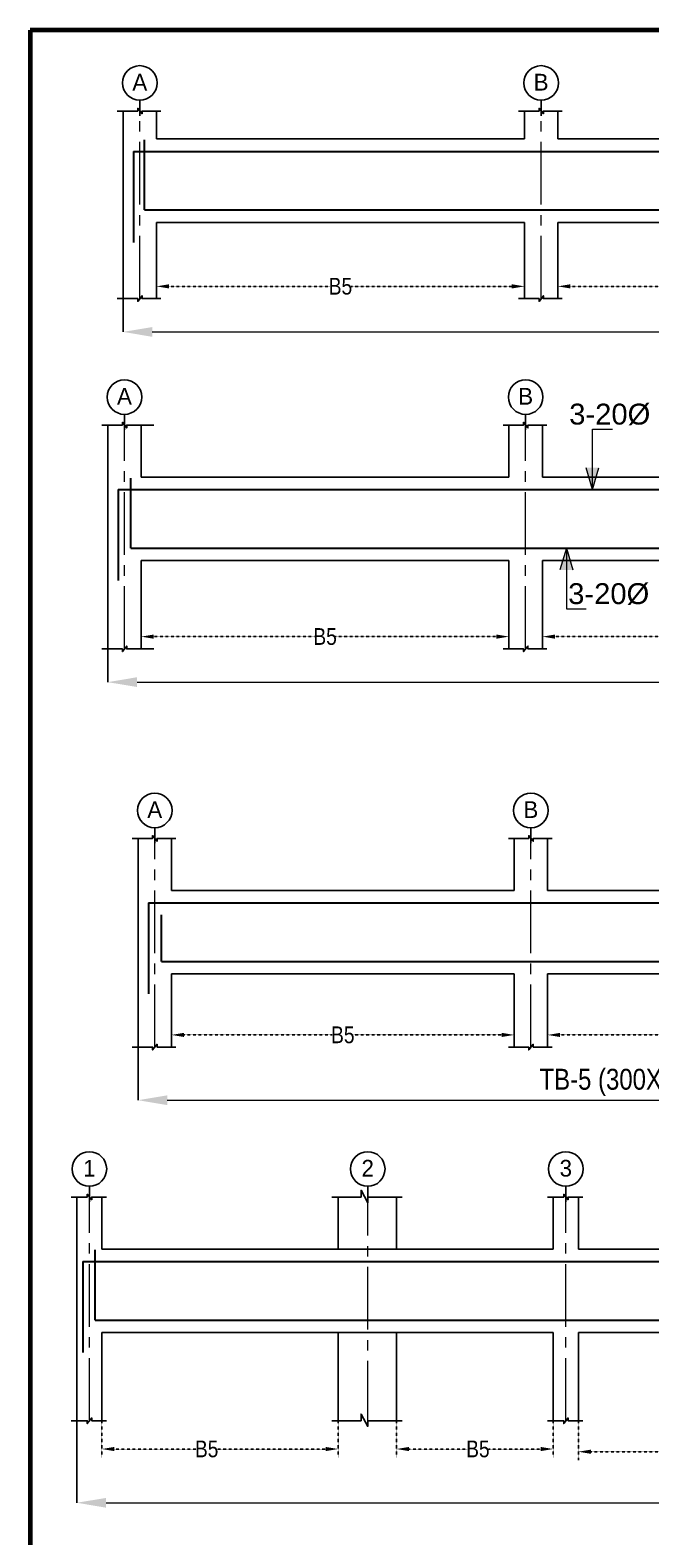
# Model space of a CAD drawing. Header units: inches. Extents: x -82712 to 364260, y -240815 to -94944.
# Drawn here: x 115272 to 122698, y -135972 to -117939 of the extents above; entities that cross this region are included whole.
import ezdxf
from ezdxf.enums import TextEntityAlignment as Align

# ---------------------------------------------------------------- set-up
doc = ezdxf.new("R2010")
doc.units = ezdxf.units.IN
doc.header["$MEASUREMENT"] = 0
doc.linetypes.add('CENTER2', pattern=[1.125, 0.75, -0.125, 0.125, -0.125])
doc.linetypes.add('HIDDEN', pattern=[0.375, 0.25, -0.125])
doc.layers.get('Defpoints').update_dxf_attribs({"color": 8})
for name, color, linetype, lineweight in [('2MM', 8, 'Continuous', 20), ('beam', 160, 'Continuous', 25), ('BEAM - STR', 150, 'HIDDEN', 25), ('RF', 7, 'Continuous', 25), ('text', 7, 'Continuous', 25)]:
    doc.layers.add(name, color=color, linetype=linetype, lineweight=lineweight)
for name, color, linetype in [('COLUMN FINAL', 5, 'Continuous'), ('Dim', 135, 'Continuous'), ('Grid', 8, 'CENTER2'), ('TITLE', 7, 'Continuous')]:
    doc.layers.add(name, color=color, linetype=linetype)
doc.styles.add('ARIAL NARROW', font='ARIALN.TTF')
doc.styles.add('PRADEEP - BOLD - STR', font='ANTQUAB.TTF')
doc.styles.get("Standard").update_dxf_attribs({"font": 'arial.ttf'})
doc.dimstyles.new('XYZ', dxfattribs={"dimtxt": 0.25, "dimasz": 0.15, "dimexe": 0.09, "dimexo": 0.0625, "dimgap": 0, "dimtad": 0, "dimdec": 0, "dimlfac": 1000, "dimzin": 0, "dimdsep": 46, "dimtxsty": 'Standard', "dimblk": 'OBLIQUE', "dimcen": 0.09, "dimclrd": 256, "dimclre": 256, "dimadec": 0, "dimazin": 0, "dimtfac": 1, "dimtdec": 0, "dimtofl": 0, "dimtmove": 1, "dimatfit": 3, "dimldrblk": 'OBLIQUE', "dimfxl": 1, "dimtolj": 1, "dimtzin": 0, "dimlwd": -1, "dimlwe": -1, "dimarcsym": 0})

# ---------------------------------------------------------------- blocks, each defined once
blk = doc.blocks.new('*D728')
at = {"layer": 'Defpoints', "color": 0, "linetype": 'Continuous', "ltscale": 8, "transparency": 16777216}
for p in [(115831, -134583, 2943), (134181, -134583), (134181, -135564)]:
    blk.add_point(p, dxfattribs=at)
at = {"layer": 'Dim', "linetype": 'Continuous', "ltscale": 8, "transparency": 16777216}
for p, q in [((115831, -134583), (115831, -135565)), ((134181, -134583), (134181, -135565))]:
    blk.add_line(p, q, dxfattribs=at)
at = {"layer": 'Dim', "linetype": 'Continuous', "lineweight": 5, "ltscale": 8, "transparency": 16777216}
for p, q in [((116181, -135564), (124086, -135564)), ((133831, -135564), (126131, -135564))]:
    blk.add_line(p, q, dxfattribs=at)
at = {"layer": 'Dim', "linetype": 'Continuous', "ltscale": 8, "transparency": 16777216}
for points in [[(116181, -135506), (116181, -135623), (115831, -135564)], [(133831, -135506), (133831, -135623), (134181, -135564)]]:
    blk.add_solid(points, dxfattribs=at)
at = {"layer": 'Dim', "color": 7, "linetype": 'Continuous', "ltscale": 8, "transparency": 16777216, "insert": (125109, -135414), "char_height": 250, "attachment_point": 5, "style": 'ARIAL NARROW'}
blk.add_mtext('\\A1;TB-A (300X500)', dxfattribs=at)
blk = doc.blocks.new('_Oblique')
at = {"layer": '2MM', "color": 0, "lineweight": -2}
blk.add_line((-0.5, -0.5), (0.5, 0.5), dxfattribs=at)
blk = doc.blocks.new('GT')
at = {"layer": 'Grid', "color": 1, "linetype": 'Continuous', "ltscale": 3}
blk.add_line((0, 0.436), (0, 0), dxfattribs=at)
blk.add_circle((0, 0.919), 0.483, dxfattribs=at)
blk = doc.blocks.new('*D729')
at = {"layer": 'BEAM - STR', "ltscale": 0.05, "transparency": 16777216}
for p, q in [((116131, -134278), (116131, -135021)), ((118956, -134277), (118956, -135021)), ((116281, -134921), (117257, -134921)), ((118806, -134921), (117511, -134921))]:
    blk.add_line(p, q, dxfattribs=at)
for points in [[(116281, -134896), (116281, -134946), (116131, -134921)], [(118806, -134896), (118806, -134946), (118956, -134921)]]:
    blk.add_solid(points, dxfattribs=at)
at = {"layer": 'Defpoints', "color": 0, "ltscale": 0.05, "transparency": 16777216}
for p in [(116131, -133528), (118956, -133527), (118956, -134921)]:
    blk.add_point(p, dxfattribs=at)
at = {"layer": 'BEAM - STR', "color": 0, "ltscale": 0.05, "transparency": 16777216, "insert": (117384, -134921), "char_height": 200, "attachment_point": 5, "style": 'ARIAL NARROW'}
blk.add_mtext('\\A1;B5', dxfattribs=at)
blk = doc.blocks.new('*D730')
at = {"layer": 'BEAM - STR', "ltscale": 0.05, "transparency": 16777216}
for p, q in [((121831, -134277), (121831, -135053)), ((127731, -134277), (127731, -135053)), ((121981, -134953), (124654, -134953)), ((127581, -134953), (124908, -134953))]:
    blk.add_line(p, q, dxfattribs=at)
for points in [[(121981, -134928), (121981, -134978), (121831, -134953)], [(127581, -134928), (127581, -134978), (127731, -134953)]]:
    blk.add_solid(points, dxfattribs=at)
at = {"layer": 'Defpoints', "color": 0, "ltscale": 0.05, "transparency": 16777216}
for p in [(121831, -133527), (127731, -133527), (127731, -134953)]:
    blk.add_point(p, dxfattribs=at)
at = {"layer": 'BEAM - STR', "color": 0, "ltscale": 0.05, "transparency": 16777216, "insert": (124781, -134953), "char_height": 200, "attachment_point": 5, "style": 'ARIAL NARROW'}
blk.add_mtext('\\A1;B5', dxfattribs=at)
blk = doc.blocks.new('*D732')
at = {"layer": 'Defpoints', "color": 0, "linetype": 'Continuous', "ltscale": 8, "transparency": 16777216}
for p in [(116384, -121153), (132184, -121153), (132184, -121551)]:
    blk.add_point(p, dxfattribs=at)
at = {"layer": 'Dim', "linetype": 'Continuous', "ltscale": 8, "transparency": 16777216}
for p, q in [((116384, -121153), (116384, -121551)), ((132184, -121153), (132184, -121551))]:
    blk.add_line(p, q, dxfattribs=at)
at = {"layer": 'Dim', "linetype": 'Continuous', "lineweight": 5, "ltscale": 8, "transparency": 16777216}
for p, q in [((116734, -121551), (123006, -121551)), ((131834, -121551), (125018, -121551))]:
    blk.add_line(p, q, dxfattribs=at)
at = {"layer": 'Dim', "linetype": 'Continuous', "ltscale": 8, "transparency": 16777216}
for points in [[(116734, -121493), (116734, -121610), (116384, -121551)], [(131834, -121493), (131834, -121610), (132184, -121551)]]:
    blk.add_solid(points, dxfattribs=at)
at = {"layer": 'Dim', "color": 7, "linetype": 'Continuous', "ltscale": 8, "transparency": 16777216, "insert": (124012, -121551), "char_height": 250, "attachment_point": 5, "style": 'ARIAL NARROW'}
blk.add_mtext('\\A1;TB-1 (300X500)', dxfattribs=at)
blk = doc.blocks.new('*D719')
at = {"layer": 'Defpoints', "color": 0, "linetype": 'Continuous', "ltscale": 8, "transparency": 16777216}
for p in [(116563, -130111), (132363, -130111), (132363, -130746)]:
    blk.add_point(p, dxfattribs=at)
at = {"layer": 'Dim', "linetype": 'Continuous', "ltscale": 8, "transparency": 16777216}
for p, q in [((116563, -130111), (116563, -130747)), ((132363, -130111), (132363, -130747))]:
    blk.add_line(p, q, dxfattribs=at)
at = {"layer": 'Dim', "linetype": 'Continuous', "lineweight": 5, "ltscale": 8, "transparency": 16777216}
blk.add_line((116913, -130746), (132013, -130746), dxfattribs=at)
at = {"layer": 'Dim', "linetype": 'Continuous', "ltscale": 8, "transparency": 16777216}
for points in [[(116913, -130688), (116913, -130805), (116563, -130746)], [(132013, -130688), (132013, -130805), (132363, -130746)]]:
    blk.add_solid(points, dxfattribs=at)
at = {"layer": 'Dim', "color": 7, "linetype": 'Continuous', "ltscale": 8, "transparency": 16777216, "insert": (122385, -130533), "char_height": 250, "attachment_point": 5, "style": 'ARIAL NARROW'}
blk.add_mtext('\\A1;TB-5 (300X500)', dxfattribs=at)
blk = doc.blocks.new('ARROW 1')
at = {"layer": 'BEAM - STR', "linetype": 'Continuous', "lineweight": 13, "ltscale": 0.05}
for points in [[(-100, 617), (-162, 404), (-100, 404)], [(-100, 617), (-38, 404), (-100, 404)]]:
    blk.add_hatch(color=256, dxfattribs=at).paths.add_polyline_path(points)
for points in [[(-100, 617), (-162, 404)], [(-100, 617), (-100, 26), (95, 26)], [(-100, 617), (-38, 404)]]:
    blk.add_lwpolyline(points, dxfattribs=at)
blk = doc.blocks.new('*D762')
at = {"layer": 'Defpoints', "color": 0, "linetype": 'Continuous', "ltscale": 8, "transparency": 16777216}
for p in [(116201, -125344), (132001, -125344), (132001, -125743)]:
    blk.add_point(p, dxfattribs=at)
at = {"layer": 'Dim', "linetype": 'Continuous', "ltscale": 8, "transparency": 16777216}
for p, q in [((116201, -125344), (116201, -125743)), ((132001, -125344), (132001, -125743))]:
    blk.add_line(p, q, dxfattribs=at)
at = {"layer": 'Dim', "linetype": 'Continuous', "lineweight": 5, "ltscale": 8, "transparency": 16777216}
for p, q in [((116551, -125743), (123181, -125743)), ((131651, -125743), (125194, -125743))]:
    blk.add_line(p, q, dxfattribs=at)
at = {"layer": 'Dim', "linetype": 'Continuous', "ltscale": 8, "transparency": 16777216}
for points in [[(116551, -125684), (116551, -125801), (116201, -125743)], [(131651, -125684), (131651, -125801), (132001, -125743)]]:
    blk.add_solid(points, dxfattribs=at)
at = {"layer": 'Dim', "color": 7, "linetype": 'Continuous', "ltscale": 8, "transparency": 16777216, "insert": (124187, -125766), "char_height": 250, "attachment_point": 5, "style": 'ARIAL NARROW'}
blk.add_mtext('\\A1;TB-3 (300X500)', dxfattribs=at)
blk = doc.blocks.new('*D749')
at = {"layer": 'BEAM - STR', "ltscale": 0.05, "transparency": 16777216}
for p, q in [((116784, -120991), (116784, -121106)), ((121185, -120990), (121185, -121106)), ((116934, -121006), (118858, -121006)), ((121035, -121006), (119112, -121006))]:
    blk.add_line(p, q, dxfattribs=at)
for points in [[(116934, -120981), (116934, -121031), (116784, -121006)], [(121035, -120981), (121035, -121031), (121185, -121006)]]:
    blk.add_solid(points, dxfattribs=at)
at = {"layer": 'Defpoints', "color": 0, "ltscale": 0.05, "transparency": 16777216}
for p in [(116784, -120241), (121185, -120240), (121185, -121006)]:
    blk.add_point(p, dxfattribs=at)
at = {"layer": 'BEAM - STR', "color": 0, "ltscale": 0.05, "transparency": 16777216, "insert": (118985, -121006), "char_height": 200, "attachment_point": 5, "style": 'ARIAL NARROW'}
blk.add_mtext('\\A1;B5', dxfattribs=at)
blk = doc.blocks.new('*D750')
at = {"layer": 'BEAM - STR', "ltscale": 0.05, "transparency": 16777216}
for p, q in [((121585, -120991), (121585, -121106)), ((125385, -120990), (125385, -121106)), ((121735, -121006), (123358, -121006)), ((125235, -121006), (123612, -121006))]:
    blk.add_line(p, q, dxfattribs=at)
for points in [[(121735, -120981), (121735, -121031), (121585, -121006)], [(125235, -120981), (125235, -121031), (125385, -121006)]]:
    blk.add_solid(points, dxfattribs=at)
at = {"layer": 'Defpoints', "color": 0, "ltscale": 0.05, "transparency": 16777216}
for p in [(121585, -120241), (125385, -120240), (125385, -121006)]:
    blk.add_point(p, dxfattribs=at)
at = {"layer": 'BEAM - STR', "color": 0, "ltscale": 0.05, "transparency": 16777216, "insert": (123485, -121006), "char_height": 200, "attachment_point": 5, "style": 'ARIAL NARROW'}
blk.add_mtext('\\A1;B5', dxfattribs=at)
blk = doc.blocks.new('*D752')
at = {"layer": 'BEAM - STR', "ltscale": 0.05, "transparency": 16777216}
for p, q in [((116601, -125039), (116601, -125298)), ((121001, -125038), (121001, -125298)), ((116751, -125198), (118674, -125198)), ((120851, -125198), (118927, -125198))]:
    blk.add_line(p, q, dxfattribs=at)
for points in [[(116751, -125173), (116751, -125223), (116601, -125198)], [(120851, -125173), (120851, -125223), (121001, -125198)]]:
    blk.add_solid(points, dxfattribs=at)
at = {"layer": 'Defpoints', "color": 0, "ltscale": 0.05, "transparency": 16777216}
for p in [(116601, -124289), (121001, -124288), (121001, -125198)]:
    blk.add_point(p, dxfattribs=at)
at = {"layer": 'BEAM - STR', "color": 0, "ltscale": 0.05, "transparency": 16777216, "insert": (118801, -125198), "char_height": 200, "attachment_point": 5, "style": 'ARIAL NARROW'}
blk.add_mtext('\\A1;B5', dxfattribs=at)
blk = doc.blocks.new('*D753')
at = {"layer": 'BEAM - STR', "ltscale": 0.05, "transparency": 16777216}
for p, q in [((121401, -125039), (121401, -125298)), ((125201, -125038), (125201, -125298)), ((121551, -125198), (123174, -125198)), ((125051, -125198), (123427, -125198))]:
    blk.add_line(p, q, dxfattribs=at)
for points in [[(121551, -125173), (121551, -125223), (121401, -125198)], [(125051, -125173), (125051, -125223), (125201, -125198)]]:
    blk.add_solid(points, dxfattribs=at)
at = {"layer": 'Defpoints', "color": 0, "ltscale": 0.05, "transparency": 16777216}
for p in [(121401, -124289), (125201, -124288), (125201, -125198)]:
    blk.add_point(p, dxfattribs=at)
at = {"layer": 'BEAM - STR', "color": 0, "ltscale": 0.05, "transparency": 16777216, "insert": (123301, -125198), "char_height": 200, "attachment_point": 5, "style": 'ARIAL NARROW'}
blk.add_mtext('\\A1;B5', dxfattribs=at)
blk = doc.blocks.new('*D741')
at = {"layer": 'BEAM - STR', "ltscale": 0.05, "transparency": 16777216}
for p, q in [((116963, -129965), (116963, -130065)), ((117113, -129965), (118886, -129965)), ((120913, -129965), (119140, -129965)), ((121063, -129965), (121063, -130065))]:
    blk.add_line(p, q, dxfattribs=at)
for points in [[(117113, -129940), (117113, -129990), (116963, -129965)], [(120913, -129940), (120913, -129990), (121063, -129965)]]:
    blk.add_solid(points, dxfattribs=at)
at = {"layer": 'Defpoints', "color": 0, "ltscale": 0.05, "transparency": 16777216}
for p in [(116963, -129236), (121063, -129235), (121063, -129965)]:
    blk.add_point(p, dxfattribs=at)
at = {"layer": 'BEAM - STR', "color": 0, "ltscale": 0.05, "transparency": 16777216, "insert": (119013, -129965), "char_height": 200, "attachment_point": 5, "style": 'ARIAL NARROW'}
blk.add_mtext('\\A1;B5', dxfattribs=at)
blk = doc.blocks.new('*D742')
at = {"layer": 'BEAM - STR', "ltscale": 0.05, "transparency": 16777216}
for p, q in [((121463, -129965), (121463, -130065)), ((121613, -129965), (123386, -129965)), ((125413, -129965), (123640, -129965)), ((125563, -129965), (125563, -130065))]:
    blk.add_line(p, q, dxfattribs=at)
for points in [[(121613, -129940), (121613, -129990), (121463, -129965)], [(125413, -129940), (125413, -129990), (125563, -129965)]]:
    blk.add_solid(points, dxfattribs=at)
at = {"layer": 'Defpoints', "color": 0, "ltscale": 0.05, "transparency": 16777216}
for p in [(121463, -129236), (125563, -129235), (125563, -129965)]:
    blk.add_point(p, dxfattribs=at)
at = {"layer": 'BEAM - STR', "color": 0, "ltscale": 0.05, "transparency": 16777216, "insert": (123513, -129965), "char_height": 200, "attachment_point": 5, "style": 'ARIAL NARROW'}
blk.add_mtext('\\A1;B5', dxfattribs=at)
blk = doc.blocks.new('*D822')
at = {"layer": 'BEAM - STR', "ltscale": 0.05, "transparency": 16777216}
for p, q in [((119656, -134278), (119656, -135021)), ((121531, -134277), (121531, -135021)), ((119806, -134921), (120502, -134921)), ((121381, -134921), (120756, -134921))]:
    blk.add_line(p, q, dxfattribs=at)
for points in [[(119806, -134896), (119806, -134946), (119656, -134921)], [(121381, -134896), (121381, -134946), (121531, -134921)]]:
    blk.add_solid(points, dxfattribs=at)
at = {"layer": 'Defpoints', "color": 0, "ltscale": 0.05, "transparency": 16777216}
for p in [(119656, -133528), (121531, -133527), (121531, -134921)]:
    blk.add_point(p, dxfattribs=at)
at = {"layer": 'BEAM - STR', "color": 0, "ltscale": 0.05, "transparency": 16777216, "insert": (120629, -134921), "char_height": 200, "attachment_point": 5, "style": 'ARIAL NARROW'}
blk.add_mtext('\\A1;B5', dxfattribs=at)

msp = doc.modelspace()

# ---------------------------------------------------------------- linework, layer by layer
at = {"layer": 'beam'}
for p, q in [((121185.468, -119240.6245), (116784.2395, -119240.6245)), ((125384.9621, -119240.6245), (121585.468, -119240.6245)), ((121185.468, -120240.6245), (116784.2395, -120240.6245)), ((125384.9621, -120240.6245), (121585.468, -120240.6245)), ((121000.5283, -123288.6725), (116600.5283, -123288.6725)), ((125200.5283, -123288.6725), (121400.5283, -123288.6725)), ((121000.5283, -124288.6725), (116600.5283, -124288.6725)), ((125200.5283, -124288.6725), (121400.5283, -124288.6725)), ((121062.9442, -128235.5954), (116962.9442, -128235.5954)), ((125562.9442, -128235.5954), (121462.9442, -128235.5954)), ((121062.9442, -129235.5954), (116962.9442, -129235.5954)), ((125562.9442, -129235.5954), (121462.9442, -129235.5954)), ((121530.9027, -132527.2413), (116130.9027, -132527.2413)), ((127730.9027, -132527.2413), (121830.9027, -132527.2413)), ((121530.9027, -133527.2413), (116130.9027, -133527.2413)), ((127730.9027, -133527.2413), (121830.9027, -133527.2413))]:
    msp.add_line(p, q, dxfattribs=at)
at = {"layer": 'COLUMN FINAL'}
for p, q in [((116384.2395, -118907.301), (116384.2395, -121152.5725)), ((116784.2395, -119240.6245), (116784.2395, -118907.301)), ((121185.468, -118907.301), (121185.468, -119240.6245)), ((121585.468, -119240.6245), (121585.468, -118907.301)), ((116784.2395, -120240.6245), (116784.2395, -121152.5725)), ((121185.468, -120240.6245), (121185.468, -121152.5725)), ((121585.468, -120240.6245), (121585.468, -121152.5725)), ((116200.5283, -122666.4767), (116200.5283, -125344.1528)), ((116600.5283, -123288.6725), (116600.5283, -122666.4767)), ((121000.5283, -122666.4767), (121000.5283, -123288.6725)), ((121400.5283, -123288.6725), (121400.5283, -122666.4767)), ((116600.5283, -124288.6725), (116600.5283, -125344.1528)), ((121000.5283, -124288.6725), (121000.5283, -125344.1528)), ((121400.5283, -124288.6725), (121400.5283, -125344.1528)), ((116562.9442, -127613.3995), (116562.9442, -130110.8759)), ((116962.9442, -128235.5954), (116962.9442, -127613.3995)), ((121062.9442, -127613.3995), (121062.9442, -128235.5954)), ((121462.9442, -128235.5954), (121462.9442, -127613.3995)), ((116962.9442, -129235.5954), (116962.9442, -130110.8759)), ((121062.9442, -129235.5954), (121062.9442, -130110.8759)), ((121462.9442, -129235.5954), (121462.9442, -130110.8759)), ((115830.9027, -131905.0454), (115830.9027, -134582.7216)), ((116130.9027, -132527.2413), (116130.9027, -131905.0454)), ((118955.9027, -132527.2413), (118955.9027, -131905.0454)), ((119655.9027, -132527.2413), (119655.9027, -131905.0454)), ((121530.9027, -132527.2413), (121530.9027, -131905.0454)), ((121830.9027, -132527.2413), (121830.9027, -131905.0454)), ((116130.9027, -133527.2413), (116130.9027, -134582.7216)), ((118955.9027, -133527.2413), (118955.9027, -134582.7216)), ((119655.9027, -133527.2413), (119655.9027, -134582.7216)), ((121530.9027, -133527.2413), (121530.9027, -134582.7216)), ((121830.9027, -133527.2413), (121830.9027, -134582.7216))]:
    msp.add_line(p, q, dxfattribs=at)
for points in [[(116837.8222, -118907.301), (116611.9883, -118907.301), (116611.9883, -118940.7774), (116559.0077, -118873.8245), (116559.0077, -118907.301), (116315.0844, -118907.301)], [(121639.0507, -118907.301), (121413.2168, -118907.301), (121413.2168, -118940.7774), (121360.2362, -118873.8245), (121360.2362, -118907.301), (121116.313, -118907.301)], [(116837.8222, -121152.5725), (116611.9883, -121152.5725), (116611.9883, -121119.0961), (116559.0077, -121186.049), (116559.0077, -121152.5725), (116315.0844, -121152.5725)], [(121639.0507, -121152.5725), (121413.2168, -121152.5725), (121413.2168, -121119.0961), (121360.2362, -121186.049), (121360.2362, -121152.5725), (121116.313, -121152.5725)], [(116754.111, -122666.4767), (116428.2772, -122666.4767), (116428.2772, -122699.9531), (116375.2965, -122633.0002), (116375.2965, -122666.4767), (116131.3733, -122666.4767)], [(121454.111, -122666.4767), (121228.2772, -122666.4767), (121228.2772, -122699.9531), (121175.2965, -122633.0002), (121175.2965, -122666.4767), (120931.3733, -122666.4767)], [(116754.111, -125344.1528), (116428.2772, -125344.1528), (116428.2772, -125310.6764), (116375.2965, -125377.6293), (116375.2965, -125344.1528), (116131.3733, -125344.1528)], [(121454.111, -125344.1528), (121228.2772, -125344.1528), (121228.2772, -125310.6764), (121175.2965, -125377.6293), (121175.2965, -125344.1528), (120931.3733, -125344.1528)], [(117016.5269, -127613.3995), (116790.6931, -127613.3995), (116790.6931, -127646.876), (116737.7124, -127579.9231), (116737.7124, -127613.3995), (116493.7892, -127613.3995)], [(121516.5269, -127613.3995), (121290.6931, -127613.3995), (121290.6931, -127646.876), (121237.7124, -127579.9231), (121237.7124, -127613.3995), (120993.7892, -127613.3995)], [(117016.5269, -130110.8759), (116790.6931, -130110.8759), (116790.6931, -130077.3995), (116737.7124, -130144.3524), (116737.7124, -130110.8759), (116493.7892, -130110.8759)], [(121516.5269, -130110.8759), (121290.6931, -130110.8759), (121290.6931, -130077.3995), (121237.7124, -130144.3524), (121237.7124, -130110.8759), (120993.7892, -130110.8759)], [(116184.4854, -131905.0454), (116008.6516, -131905.0454), (116008.6516, -131938.5219), (115955.6709, -131871.569), (115955.6709, -131905.0454), (115761.7477, -131905.0454)], [(119724.9559, -131905.0454), (119310.8947, -131905.0454), (119310.8947, -131972.7081), (119231.4162, -131824.1493), (119231.4162, -131905.0454), (118882.016, -131905.0454)], [(121884.4854, -131905.0454), (121708.6516, -131905.0454), (121708.6516, -131938.5219), (121655.6709, -131871.569), (121655.6709, -131905.0454), (121461.7477, -131905.0454)], [(119724.9559, -134582.7216), (119310.8947, -134582.7216), (119310.8947, -134650.3843), (119231.4162, -134501.8255), (119231.4162, -134582.7216), (118882.016, -134582.7216)], [(116184.4854, -134582.7216), (116008.6516, -134582.7216), (116008.6516, -134549.2452), (115955.6709, -134616.198), (115955.6709, -134582.7216), (115761.7477, -134582.7216)], [(121884.4854, -134582.7216), (121708.6516, -134582.7216), (121708.6516, -134549.2452), (121655.6709, -134616.198), (121655.6709, -134582.7216), (121461.7477, -134582.7216)]]:
    msp.add_lwpolyline(points, dxfattribs=at)
at = {"layer": 'Grid', "color": 251, "lineweight": 13, "ltscale": 1000}
for p, q in [((116584.2395, -121152.5725), (116584.2395, -118849.2266)), ((121385.468, -121152.5725), (121385.468, -118849.2266)), ((116400.5283, -125344.1528), (116400.5283, -122608.4023)), ((121200.5283, -125344.1528), (121200.5283, -122608.4023)), ((116762.9442, -130110.8759), (116762.9442, -127555.3252)), ((121262.9442, -130110.8759), (121262.9442, -127555.3252)), ((115980.9027, -134582.7216), (115980.9027, -131846.9711)), ((119310.8947, -134616.5529), (119310.8947, -131880.8024)), ((121680.9027, -134582.7216), (121680.9027, -131846.9711))]:
    msp.add_line(p, q, dxfattribs=at)
at = {"layer": 'RF', "color": 3, "lineweight": 30}
for p, q in [((116639.6602, -120090.6245), (116639.6602, -119252.0954)), ((116507.621, -119390.6245), (132120.1068, -119390.6245)), ((116507.621, -119390.6245), (116507.621, -120479.3589)), ((116639.6602, -120090.6245), (131924.8045, -120090.6245)), ((116474.9791, -124138.6725), (116474.9791, -123300.1435)), ((116323.9098, -123438.6725), (131962.2676, -123438.6725)), ((116323.9098, -123438.6725), (116323.9098, -124527.4069)), ((116474.9791, -124138.6725), (131918.6147, -124138.6725)), ((116686.3257, -128385.5954), (132248.5451, -128385.5954)), ((116686.3257, -128385.5954), (116686.3257, -129474.3298)), ((116844.0204, -129085.5954), (116844.0204, -128528.0845)), ((116844.0204, -129085.5954), (132095.8301, -129085.5954)), ((116051.5245, -133377.2413), (116051.5245, -132538.7122)), ((115904.2842, -132677.2413), (134116.5036, -132677.2413)), ((115904.2842, -132677.2413), (115904.2842, -133765.9757)), ((116051.5245, -133377.2413), (133993.6064, -133377.2413))]:
    msp.add_line(p, q, dxfattribs=at)
at = {"layer": 'TITLE', "color": 125}
msp.add_lwpolyline([(115272.3723, -117939.4619), (115272.3723, -149044.9913), (159312.3557, -149044.9913), (159312.3557, -117939.4619)], close=True, dxfattribs=at)
at = {"layer": 'TITLE', "color": 125, "lineweight": 100}
msp.add_lwpolyline([(115272.3723, -117939.4619), (115272.3723, -149044.9913), (159312.3557, -149044.9913), (159312.3557, -117939.4619)], close=True, dxfattribs=at)

# ---------------------------------------------------------------- block references
at = {"layer": 'BEAM - STR', "xscale": -1.2259006569435, "yscale": 1.2259006569435, "zscale": 1.2259006569435, "rotation": 180}
msp.add_blockref('ARROW 1', (122123.8086, -122681.939), dxfattribs=at)
at = {"layer": 'BEAM - STR', "xscale": 1.2259006569435, "yscale": 1.2259006569435, "zscale": 1.2259006569435}
msp.add_blockref('ARROW 1', (121809.7168, -124895.406), dxfattribs=at)
at = {"layer": 'Grid', "color": 1, "xscale": 428.5714285714287, "yscale": 428.5714285714287, "zscale": 428.5714285714287}
for p in [(116584.2395, -118965.5406), (121385.468, -118965.5406), (116400.5283, -122724.7163), (121200.5283, -122724.7163), (116762.9442, -127671.6391), (121262.9442, -127671.6391), (115980.9027, -131963.285), (119310.8947, -131963.285), (121680.9027, -131963.285)]:
    msp.add_blockref('GT', p, dxfattribs=at)

# ---------------------------------------------------------------- texts
at = {"layer": 'Grid', "color": 1, "style": 'PRADEEP - BOLD - STR'}
for s, p in [('A', (116584.2395, -118662.4164)), ('B', (121385.468, -118662.4164)), ('A', (116400.5283, -122421.5921)), ('B', (121200.5283, -122421.5921)), ('A', (116762.9442, -127368.515)), ('B', (121262.9442, -127368.515)), ('2', (119310.8947, -131660.1609)), ('3', (121680.9027, -131660.1609)), ('1', (115980.9027, -131660.1609))]:
    msp.add_text(s, height=200, dxfattribs=at).set_placement(p, align=Align.CENTER)
at = {"layer": 'text', "color": 3, "char_height": 250, "attachment_point": 1, "style": 'ARIAL NARROW'}
for insert, width in [((121721.5187, -122409.8108), 4455.832197), ((121709.1415, -124558.6312), 3305.832197)]:
    msp.add_mtext('{\\fArial|b0|i0|c0|p34;3-20%%C\\fArial|b1|i0|c0|p34; }    ', dxfattribs=dict(at, insert=insert, width=width))

# ---------------------------------------------------------------- dimensions: what is measured, and where the dimension line sits
at = {"layer": 'BEAM - STR', "ltscale": 0.05}
for base, p1, p2, picture, middle in [((121185.468, -121006.2865), (116784.2395, -120240.6245), (121185.468, -120240.2982), '*D749', (118984.8537, -121006.2865)), ((125384.9621, -121006.2865), (121585.468, -120240.6245), (125384.9621, -120240.2982), '*D750', (123485.2151, -121006.2865)), ((121000.5283, -125197.8668), (116600.5283, -124288.6725), (121000.5283, -124288.3462), '*D752', (118800.5283, -125197.8668)), ((125200.5283, -125197.8668), (121400.5283, -124288.6725), (125200.5283, -124288.3462), '*D753', (123300.5283, -125197.8668)), ((121062.9442, -129964.5899), (116962.9442, -129235.5954), (121062.9442, -129235.2691), '*D741', (119012.9442, -129964.5899)), ((125562.9442, -129964.5899), (121462.9442, -129235.5954), (125562.9442, -129235.2691), '*D742', (123512.9442, -129964.5899)), ((127730.9027, -134953.1677), (121830.9027, -133527.4413), (127730.9027, -133527.4413), '*D730', (124780.9027, -134953.1677))]:
    dim = msp.add_linear_dim(base=base, p1=p1, p2=p2, angle=180, text='B5', dimstyle='XYZ', override={"dimtxt": 200, "dimasz": 150, "dimexe": 100, "dimexo": 750, "dimlfac": 1, "dimtxsty": 'ARIAL NARROW', "dimsah": 1, "dimdle": 0.1, "dimfxl": 1000, "dimfxlon": 1}, dxfattribs=at)
    dim.commit()
    dim.dimension.update_dxf_attribs({"geometry": picture, "text_midpoint": middle})
for base, p1, p2, picture, middle in [((118955.9027, -134920.9308), (116130.9027, -133527.5676), (118955.9027, -133527.2413), '*D729', (117384.0687, -134920.9308)), ((121530.9027, -134920.9308), (119655.9027, -133527.5676), (121530.9027, -133527.2413), '*D822', (120629.0687, -134920.9308))]:
    dim = msp.add_linear_dim(base=base, p1=p1, p2=p2, angle=180, text='B5', dimstyle='XYZ', override={"dimtxt": 200, "dimasz": 150, "dimexe": 100, "dimexo": 750, "dimlfac": 1, "dimtxsty": 'ARIAL NARROW', "dimsah": 1, "dimdle": 0.1, "dimfxl": 1000, "dimfxlon": 1}, dxfattribs=at)
    dim.commit()
    dim.dimension.update_dxf_attribs({"geometry": picture, "text_midpoint": middle, "dimtype": 160})
at = {"layer": 'Dim', "linetype": 'Continuous', "ltscale": 8}
for base, p1, p2, text, picture, middle in [((132184.2395, -121551.226), (116384.2395, -121152.5725), (132184.2395, -121152.5725), 'TB-1 (300X500)', '*D732', (124011.9923, -121551.226)), ((132000.5283, -125742.8063), (116200.5283, -125344.1528), (132000.5283, -125344.1528), 'TB-3 (300X500)', '*D762', (124187.3399, -125766.4261)), ((132362.9442, -130746.4876), (116562.9442, -130110.8759), (132362.9442, -130110.8759), 'TB-5 (300X500)', '*D719', (122385.4886, -130533.1492)), ((134180.9027, -135564.4242), (115830.9027, -134582.6591, 2942.5781), (134180.9027, -134582.7216), 'TB-A (300X500)', '*D728', (125108.7623, -135413.9175))]:
    dim = msp.add_linear_dim(base=base, p1=p1, p2=p2, text=text, dimstyle='XYZ', override={"dimtxt": 250, "dimasz": 350, "dimtxsty": 'ARIAL NARROW', "dimsah": 1, "dimclrt": 7, "dimlwd": 5}, dxfattribs=at)
    dim.commit()
    dim.dimension.update_dxf_attribs({"geometry": picture, "text_midpoint": middle, "dimtype": 160})

doc.saveas('drawing.dxf')
